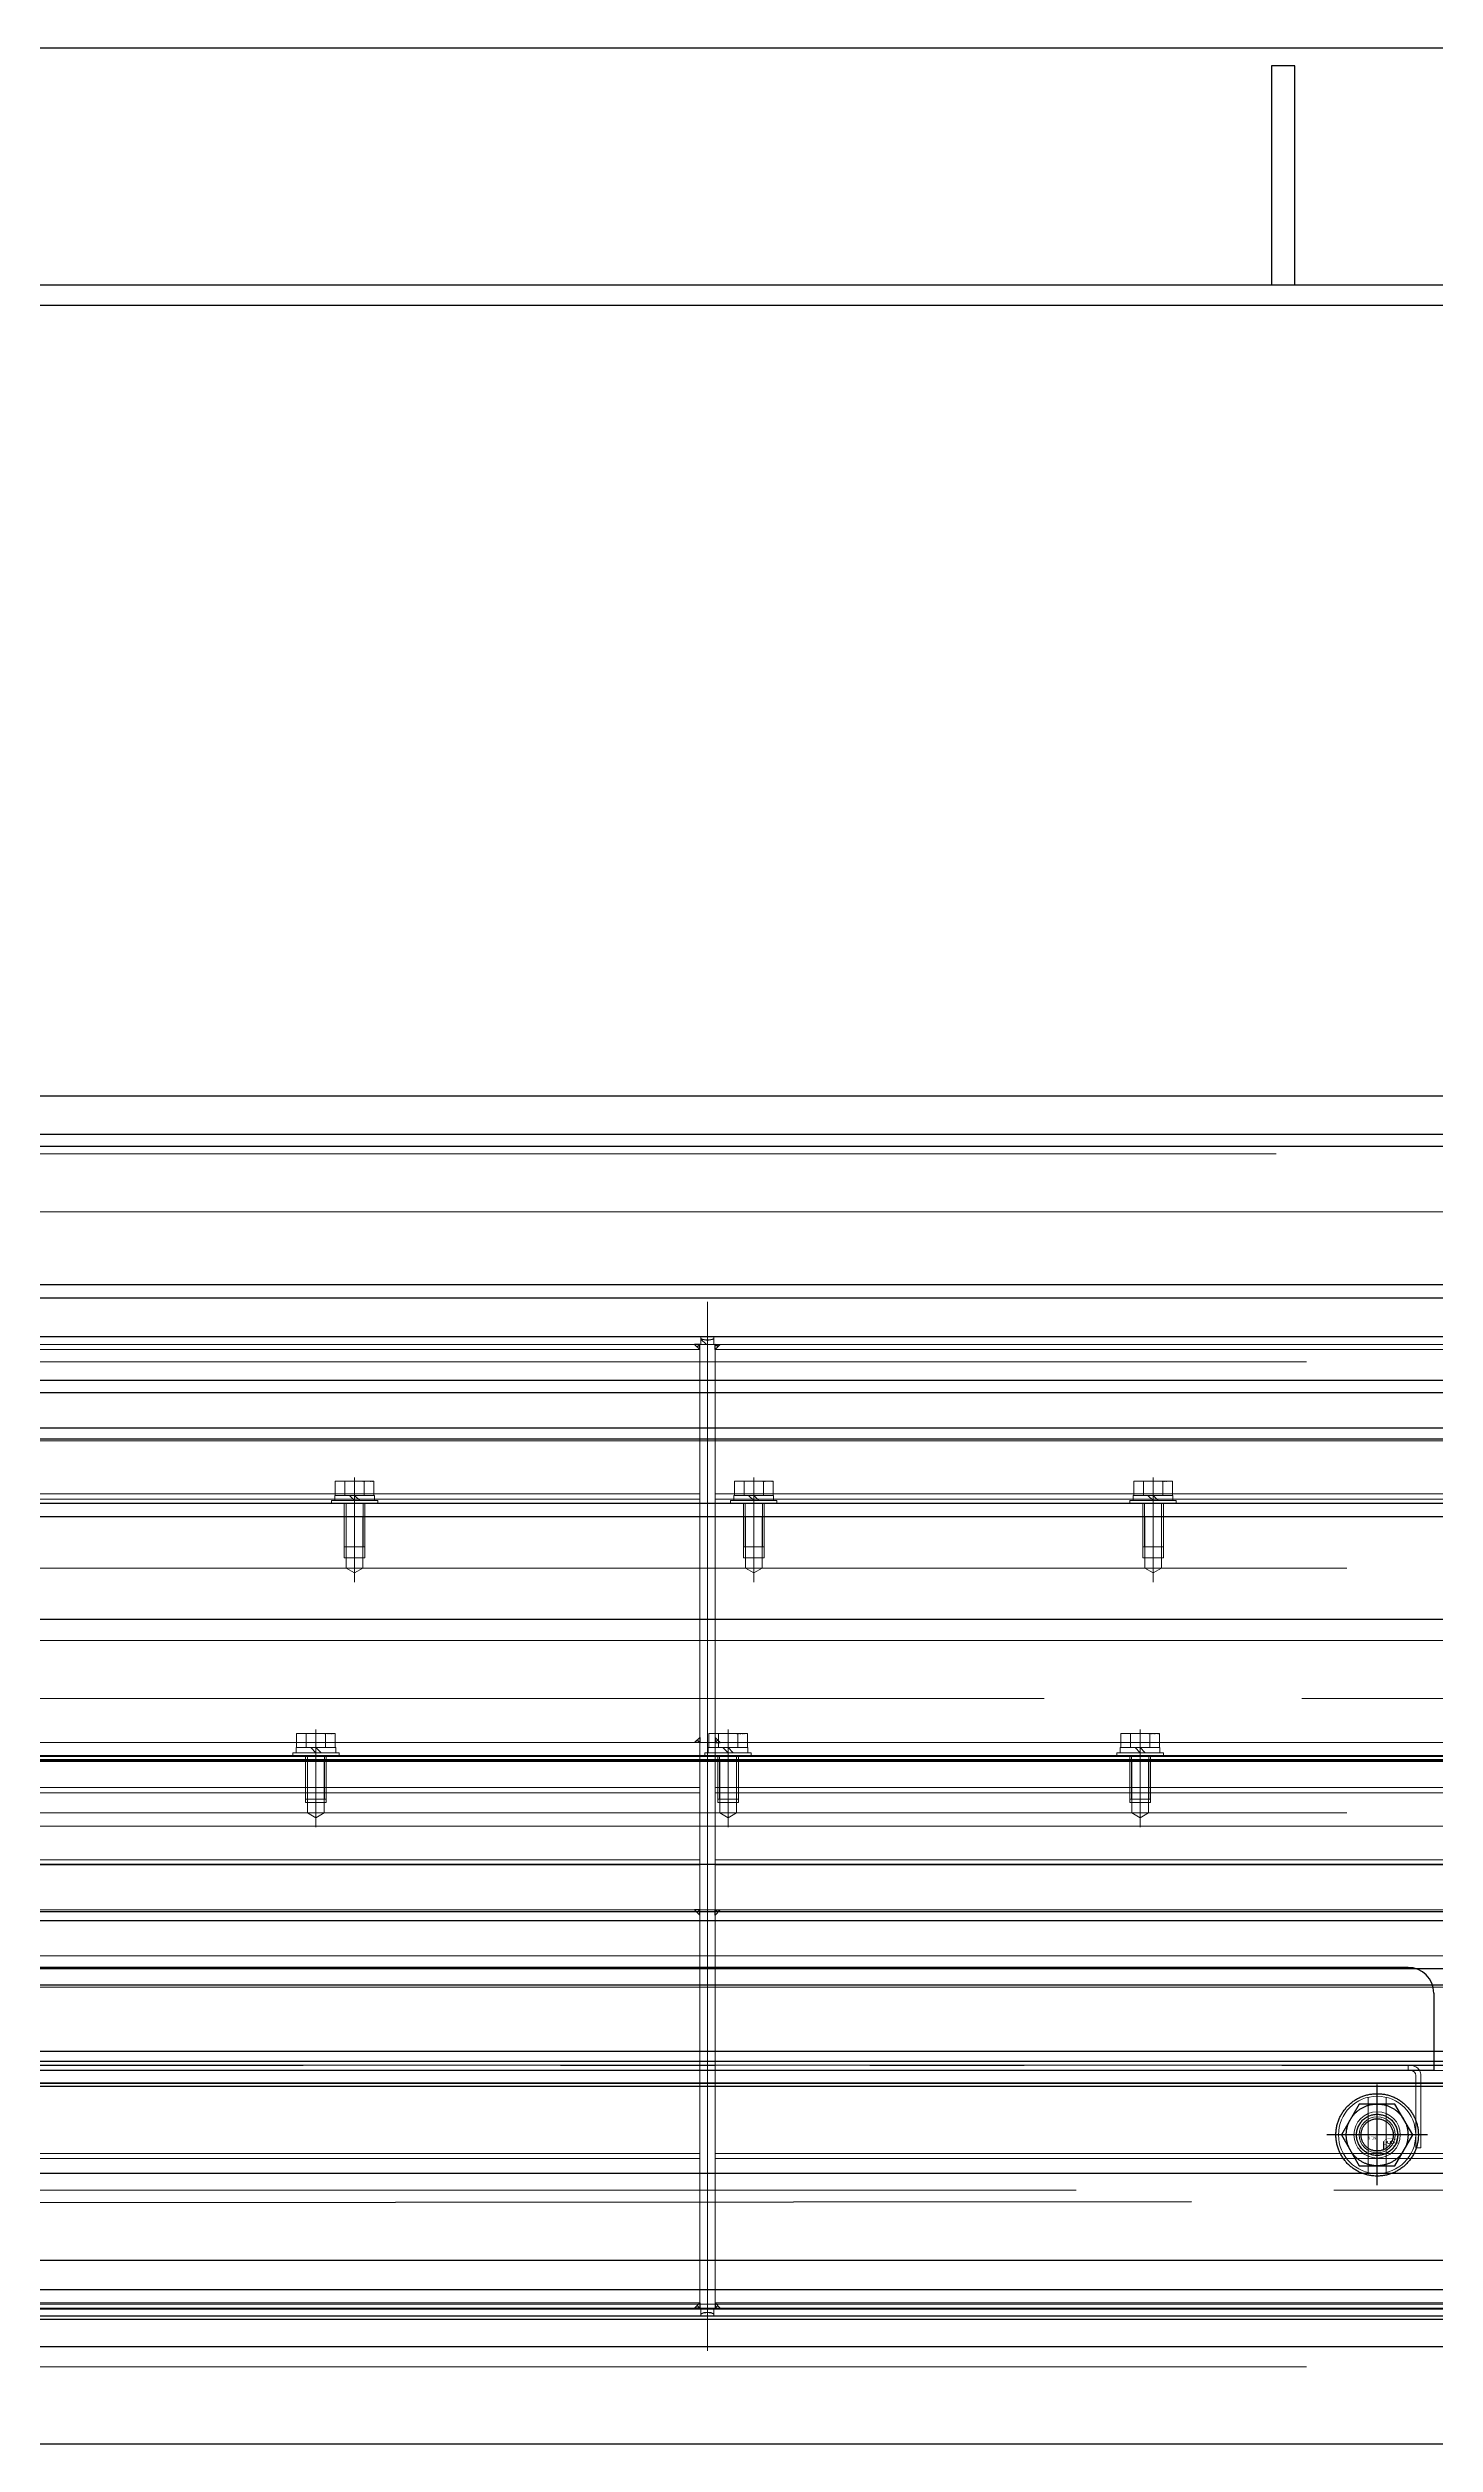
# Model space of a CAD drawing. Units: millimetres at full size. Extents: x -18456 to 18937, y -12290 to 13871.
# Drawn here: x -12787 to -11171, y -5247 to -2457 of the extents above; entities that cross this region are included whole.
import ezdxf
from ezdxf.enums import TextEntityAlignment as Align

# ---------------------------------------------------------------- set-up
doc = ezdxf.new("R2010")
doc.units = ezdxf.units.MM
doc.header["$LTSCALE"] = 100
doc.linetypes.add('CHAIN2', pattern=[12, 9, -1, 1, -1])
doc.linetypes.add('DOUBLE_CHAIN2', pattern=[12.8, 9, -1, 0.6, -0.6, 0.6, -1])
for name, color, linetype in [('0-2_0', 2, 'Continuous'), ('0-3_06_PHANTOM', 2, 'DOUBLE_CHAIN2'), ('0-6_10_DRAFT', 1, 'Continuous')]:
    doc.layers.add(name, color=color, linetype=linetype)
doc.layers.add('0-7_05_CENTER', color=2, linetype='CHAIN2', lineweight=18)
doc.layers.add('0-8_04_HIDDEN', color=7, linetype='Continuous', lineweight=18)
doc.styles.add('ＭＳ ゴシック', font='')
doc.styles.get('ＭＳ ゴシック').set_extended_font_data('MS Gothic')

# ---------------------------------------------------------------- blocks, each defined once
blk = doc.blocks.new('A$C11311CD3_1_1')
at = {"layer": '0-2_0', "color": 134}
blk.add_lwpolyline([(-914, 105), (914, 105), (915, 104), (915, -104), (914, -105), (-914, -105), (-915, -104), (-915, 104)], close=True, dxfattribs=at)
at = {"layer": '0-7_05_CENTER'}
blk.add_line((-1002.78, 0), (1002.78, 0), dxfattribs=at)
at = {"layer": '0-8_04_HIDDEN'}
for p, q in [((-915, 99.95), (915, 99.95)), ((-915, 22.5), (915, 22.5)), ((915, -22.5), (-915, -22.5)), ((-915, -99.95), (915, -99.95))]:
    blk.add_line(p, q, dxfattribs=at)
blk = doc.blocks.new('A$C1BA62567_1')
at = {"layer": '0-2_0', "color": 134}
blk.add_lwpolyline([(20, 50), (998, 50), (1000, 48), (1000, -48), (998, -50), (13, -50)], dxfattribs=at)
at = {"layer": '0-7_05_CENTER'}
blk.add_line((-1015.2, 0), (1015.2, 0), dxfattribs=at)
blk = doc.blocks.new('A$C5A066D84_1')
at = {"layer": '0-2_0', "color": 134}
for p, q in [((-920, 429.49), (920, 429.49)), ((-920, 362.04), (920, 362.04)), ((-920, 360.75), (920, 360.75)), ((-920, 297.74), (920, 297.74)), ((-920, 294.27), (920, 294.27)), ((-920, 92.82), (920, 92.82)), ((-920, 87.96), (920, 87.96)), ((-920, 56.1), (920, 56.1)), ((-920, -2.76), (920, -2.76)), ((-920, -7.43), (920, -7.43)), ((920, -22.5), (-920, -22.5))]:
    blk.add_line(p, q, dxfattribs=at)
at = {"layer": '0-7_05_CENTER'}
blk.add_line((-1092.78, 0), (1092.78, 0), dxfattribs=at)
at = {"layer": '0-8_04_HIDDEN'}
blk.add_line((920, 22.5), (-920, 22.5), dxfattribs=at)
blk = doc.blocks.new('A$C1ACF5523_1')
at = {"layer": '0-8_04_HIDDEN'}
blk.add_line((130, 401.51), (1970, 401.51), dxfattribs=at)
at = {"layer": '0-2_0', "xscale": -1, "rotation": 180}
blk.add_blockref('A$C1BA62567_1', (1050, 451.51), dxfattribs=at)
at = {"layer": '0-2_0'}
for name, p in [('A$C5A066D84_1', (1050, 49.2)), ('A$C11311CD3_1_1', (1050, 260.59))]:
    blk.add_blockref(name, p, dxfattribs=at)
blk = doc.blocks.new('A$C546C4D54_1')
at = {"layer": '0-2_0', "color": 134}
for p, q in [((-3, 70), (-1187.1, 70)), ((7, 60), (7, 30)), ((7, 30), (-1107.25, 30)), ((-3, 32), (-2, 32))]:
    blk.add_line(p, q, dxfattribs=at)
blk.add_arc((-3, 60), 10, 0, 90, dxfattribs=at)
at = {"layer": '0-8_04_HIDDEN'}
for p, q in [((7, 32), (-1250, 32)), ((-3, 30), (-3, 32)), ((0, 28), (0, 0)), ((2, 28), (2, 0)), ((2, 0), (0, 0))]:
    blk.add_line(p, q, dxfattribs=at)
for radius, start, end in [(4, 30, 90), (2, 0, 90), (4, 0, 30)]:
    blk.add_arc((-2, 28), radius, start, end, dxfattribs=at)
blk = doc.blocks.new('A$C715B031A_1')
at = {"layer": '0-7_05_CENTER'}
for p, q in [((1037, -19.81), (1037, 9.81)), ((1022.19, -5), (1051.81, -5))]:
    blk.add_line(p, q, dxfattribs=at)
at = {"layer": '0-8_04_HIDDEN'}
blk.add_line((-245, 15), (2325, 15), dxfattribs=at)
blk.add_lwpolyline([(-245, 20), (2325, 20), (2325, -18), (2323, -20), (-243, -20), (-245, -18)], close=True, dxfattribs=at)
blk.add_circle((1037, -5), 9, dxfattribs=at)
blk = doc.blocks.new('16b_1_1')
at = {"layer": '0-3_06_PHANTOM', "color": 7, "linetype": 'CHAIN2'}
for p, q in [((0, 19.54), (0, -19.54)), ((-19.54, 0), (19.54, 0))]:
    blk.add_line(p, q, dxfattribs=at)
at = {"layer": '0-3_06_PHANTOM', "color": 7}
for p, q in [((-6.92, 11.99), (-13.85, 0)), ((6.93, 11.99), (-6.92, 11.99)), ((13.85, 0), (6.93, 11.99)), ((-13.85, 0), (-6.92, -11.99)), ((6.93, -11.99), (13.85, 0)), ((-6.92, -11.99), (6.93, -11.99))]:
    blk.add_line(p, q, dxfattribs=at)
for radius in [16, 11.99, 8, 6.25]:
    blk.add_circle((0, 0), radius, dxfattribs=at)
at = {"layer": '0-6_10_DRAFT', "style": 'ＭＳ ゴシック', "width": 0.6}
blk.add_text('Ｍ１６', height=1.257, dxfattribs=at).set_placement((0.41, 0.18), align=Align.BOTTOM_LEFT)
blk = doc.blocks.new('A$C3BCF241E_1')
at = {"layer": '0-3_06_PHANTOM', "color": 5}
for p, q in [((0, 27), (-2635, 27)), ((-2524.98, -25), (-0.02, -27))]:
    blk.add_line(p, q, dxfattribs=at)
blk = doc.blocks.new('A$C28D5414C_1')
at = {"layer": '0-6_10_DRAFT'}
blk.add_line((2.6, 2.53), (5.59, 2.53), dxfattribs=at)
at = {"layer": '0-7_05_CENTER'}
for p, q in [((0, 18), (0, -18)), ((-18, 0), (18, 0))]:
    blk.add_line(p, q, dxfattribs=at)
at = {"layer": '0-8_04_HIDDEN'}
for p, q in [((-14.59, 3.5), (14.59, 3.5)), ((-14.59, -3.5), (14.59, -3.5))]:
    blk.add_line(p, q, dxfattribs=at)
for radius in [15, 8, 7]:
    blk.add_circle((0, 0), radius, dxfattribs=at)
at = {"layer": '0-6_10_DRAFT', "style": 'ＭＳ ゴシック', "width": 0.55}
blk.add_text('⑨', height=4.4, dxfattribs=at).set_placement((1.17, 1.61), align=Align.BOTTOM_LEFT)
blk = doc.blocks.new('A$C427D398B_1')
at = {"layer": '0-2_0', "color": 134}
blk.add_line((2095, -15), (-116.77, -15), dxfattribs=at)
at = {"layer": '0-2_0'}
blk.add_blockref('A$C546C4D54_1', (972, -5), dxfattribs=at)
at = {"layer": '0-2_0', "rotation": 180}
blk.add_blockref('16b_1_1', (957, 0), dxfattribs=at)
at = {"layer": '0-3_06_PHANTOM', "xscale": -1}
blk.add_blockref('A$C3BCF241E_1', (-360, 0), dxfattribs=at)
at = {"layer": '0-8_04_HIDDEN'}
blk.add_blockref('A$C715B031A_1', (-80, 5), dxfattribs=at)
at = {"layer": '0-8_04_HIDDEN', "rotation": 270}
blk.add_blockref('A$C28D5414C_1', (957, 0), dxfattribs=at)
blk = doc.blocks.new('A$C7DA730F5_1')
at = {"layer": '0-2_0', "color": 134}
blk.add_lwpolyline([(-959, 30), (959, 30), (960, 29), (960, -29), (959, -30), (-959, -30), (-960, -29), (-960, 29)], close=True, dxfattribs=at)
at = {"layer": '0-7_05_CENTER'}
blk.add_line((1104.54, 0), (-1104.54, 0), dxfattribs=at)
blk = doc.blocks.new('A$C0E021DA9_1')
at = {"layer": '0-2_0'}
blk.add_blockref('A$C7DA730F5_1', (0, 0), dxfattribs=at)
blk = doc.blocks.new('A$C47C53CF3_1_1')
at = {"layer": '0-2_0', "color": 134}
for p, q in [((-956, 0), (956, 0)), ((956, -40), (-956, -40))]:
    blk.add_line(p, q, dxfattribs=at)
at = {"layer": '0-7_05_CENTER'}
for p, q in [((-465, -25.52), (-465, 4.48)), ((-310, -25.52), (-310, 4.48)), ((-155, -25.52), (-155, 4.48)), ((1120.26, -20), (-1120.26, -20))]:
    blk.add_line(p, q, dxfattribs=at)
at = {"layer": '0-8_04_HIDDEN'}
for p, q in [((-469, -16), (-469, 0)), ((-468.25, -20), (-468.25, 0)), ((-461.75, -20), (-461.75, 0)), ((-461, -16), (-461, 0)), ((-314, -16), (-314, 0)), ((-313.25, -20), (-313.25, 0)), ((-306.75, -20), (-306.75, 0)), ((-306, -16), (-306, 0)), ((-159, -16), (-159, 0)), ((-158.25, -20), (-158.25, 0)), ((-151.75, -20), (-151.75, 0)), ((-151, -16), (-151, 0)), ((-461, -16), (-469, -16)), ((-306, -16), (-314, -16)), ((-151, -16), (-159, -16)), ((-461.75, -20), (-468.25, -20)), ((-468.25, -20), (-465, -21.88)), ((-465, -21.88), (-461.75, -20)), ((-306.75, -20), (-313.25, -20)), ((-313.25, -20), (-310, -21.88)), ((-310, -21.88), (-306.75, -20)), ((-151.75, -20), (-158.25, -20)), ((-158.25, -20), (-155, -21.88)), ((-155, -21.88), (-151.75, -20))]:
    blk.add_line(p, q, dxfattribs=at)
blk = doc.blocks.new('A$C24C71BDE_1_1')
at = {"layer": '0-2_0', "color": 134}
blk.add_lwpolyline([(952.5, 5), (-952.5, 5), (-952.5, 0), (952.5, 0)], close=True, dxfattribs=at)
at = {"layer": '0-7_05_CENTER'}
for p, q in [((-465, -4.82), (-465, 9.82)), ((-310, -4.82), (-310, 9.82)), ((-155, -4.82), (-155, 9.82))]:
    blk.add_line(p, q, dxfattribs=at)
blk = doc.blocks.new('A$C435F0BD9_1_1')
at = {"layer": '0-8_04_HIDDEN', "linetype": 'CHAIN2'}
blk.add_line((0, -18.3), (0, 10.2), dxfattribs=at)
at = {"layer": '0-8_04_HIDDEN'}
for p, q in [((-9, 1.2), (9, 1.2)), ((-9, 1.2), (-9, 0)), ((-9, 0), (9, 0)), ((-7.7, 3.2), (-7.7, 1.2)), ((7.7, 3.2), (-7.7, 3.2)), ((-7.51, 8.7), (7.51, 8.7)), ((-7.51, 3.2), (-7.51, 8.7)), ((-4, -16.8), (-4, 0)), ((-3.75, 3.2), (-3.75, 8.7)), ((-3.32, -16.8), (-3.32, 0)), ((0, 1.2), (-2, 3.2)), ((0, 3.2), (2, 1.2)), ((3.32, -16.8), (3.32, 0)), ((3.75, 3.2), (3.75, 8.7)), ((4, -16.8), (4, 0)), ((7.51, 3.2), (7.51, 8.7)), ((7.7, 1.2), (7.7, 3.2)), ((9, 0), (9, 1.2)), ((-4, -16.8), (4, -16.8))]:
    blk.add_line(p, q, dxfattribs=at)
at = {"layer": '0-6_10_DRAFT', "style": 'ＭＳ ゴシック', "width": 1.8}
blk.add_text('BT-M8x20L,SW,PW', height=0.2199, dxfattribs=at).set_placement((3.15, 8.36), align=Align.BOTTOM_LEFT)
blk = doc.blocks.new('A$C22662586_1_1')
at = {"layer": '0-2_0', "color": 134}
blk.add_lwpolyline([(-995, 0), (995, 0), (995, 1.5), (-995, 1.5)], close=True, dxfattribs=at)
at = {"layer": '0-7_05_CENTER'}
for p, q in [((-480, 3.73), (-480, -2.35)), ((-320, 3.73), (-320, -2.35)), ((-160, 3.73), (-160, -2.35))]:
    blk.add_line(p, q, dxfattribs=at)
blk = doc.blocks.new('A$C66DB7377_1_1')
at = {"layer": '0-2_0', "color": 134}
blk.add_lwpolyline([(999, -40), (-999, -40), (-1000, -39), (-1000, -1), (-999, 0), (999, 0)], dxfattribs=at)
at = {"layer": '0-7_05_CENTER'}
for p, q in [((-480, -25.52), (-480, 4.48)), ((-320, -25.52), (-320, 4.48)), ((-160, -25.52), (-160, 4.48)), ((1120.26, -20), (-1120.26, -20))]:
    blk.add_line(p, q, dxfattribs=at)
at = {"layer": '0-8_04_HIDDEN'}
for p, q in [((-484, -16), (-484, 0)), ((-483.25, -20), (-483.25, 0)), ((-476.75, -20), (-476.75, 0)), ((-476, -16), (-476, 0)), ((-324, -16), (-324, 0)), ((-323.25, -20), (-323.25, 0)), ((-316.75, -20), (-316.75, 0)), ((-316, -16), (-316, 0)), ((-164, -16), (-164, 0)), ((-163.25, -20), (-163.25, 0)), ((-156.75, -20), (-156.75, 0)), ((-156, -16), (-156, 0)), ((-476, -16), (-484, -16)), ((-316, -16), (-324, -16)), ((-156, -16), (-164, -16)), ((-476.75, -20), (-483.25, -20)), ((-483.25, -20), (-480, -21.88)), ((-480, -21.88), (-476.75, -20)), ((-316.75, -20), (-323.25, -20)), ((-323.25, -20), (-320, -21.88)), ((-320, -21.88), (-316.75, -20)), ((-156.75, -20), (-163.25, -20)), ((-163.25, -20), (-160, -21.88)), ((-160, -21.88), (-156.75, -20))]:
    blk.add_line(p, q, dxfattribs=at)
blk = doc.blocks.new('A$C217E54E0_1_1')
at = {"layer": '0-2_0', "color": 134}
blk.add_lwpolyline([(-995, 0), (995, 0), (995, 0.3), (-995, 0.3)], close=True, dxfattribs=at)
at = {"layer": '0-7_05_CENTER'}
for p, q in [((-480, -4.82), (-480, 5.12)), ((-320, -4.82), (-320, 5.12)), ((-160, -4.82), (-160, 5.12))]:
    blk.add_line(p, q, dxfattribs=at)
blk = doc.blocks.new('A$C4FD739D8_1')
at = {"layer": '0-2_0'}
for name, p in [('A$C435F0BD9_1_1', (-480, 22.1)), ('A$C435F0BD9_1_1', (-320, 22.1)), ('A$C435F0BD9_1_1', (-160, 22.1)), ('A$C66DB7377_1_1', (0, 20)), ('A$C217E54E0_1_1', (0, 20.3)), ('A$C217E54E0_1_1', (0, 20)), ('A$C22662586_1_1', (0, 20.6))]:
    blk.add_blockref(name, p, dxfattribs=at)
blk = doc.blocks.new('A$C43C202D3_1')
at = {"layer": '0-2_0'}
for name, p in [('A$C0E021DA9_1', (-1075, 520)), ('A$C435F0BD9_1_1', (-1540, 465)), ('A$C435F0BD9_1_1', (-1385, 465)), ('A$C435F0BD9_1_1', (-1230, 465)), ('A$C24C71BDE_1_1', (-1075, 460)), ('A$C47C53CF3_1_1', (-1075, 460)), ('A$C4FD739D8_1', (-1075, 345)), ('A$C0E021DA9_1', (-1075, 130))]:
    blk.add_blockref(name, p, dxfattribs=at)
blk = doc.blocks.new('A$C67F20274_1_1')
at = {"layer": '0-3_06_PHANTOM', "color": 3, "linetype": 'Continuous'}
blk.add_line((-1, -1), (0, 0), dxfattribs=at)
at = {"layer": '0-3_06_PHANTOM', "color": 3}
blk.add_lwpolyline([(0, 0), (-2, 0), (0, -2)], close=True, dxfattribs=at)
blk = doc.blocks.new('A$C715E4393_1_1')
at = {"layer": '0-2_0', "color": 3}
blk.add_line((328.42, 187), (330.5, 189.08), dxfattribs=at)
at = {"layer": '0-2_0', "color": 134}
blk.add_lwpolyline([(-990, 190), (990, 190), (990, -190), (-990, -190)], close=True, dxfattribs=at)
at = {"layer": '0-2_0', "color": 3}
for centre, start, end in [((328, 194.45), 244.49207, 295.50793), ((328, -194.45), 64.49207, 115.50793)]:
    blk.add_arc(centre, 5.8, start, end, dxfattribs=at)
at = {"layer": '0-7_05_CENTER'}
for p, q in [((328, 203.55), (328, -203.55)), ((-1419.76, 0), (1090.76, 0))]:
    blk.add_line(p, q, dxfattribs=at)
at = {"layer": '0-8_04_HIDDEN'}
for p, q in [((-990, 187), (990, 187)), ((325, 187), (325, -187)), ((325.5, 190), (325.5, 187)), ((330.5, 190), (330.5, 187)), ((331, 187), (331, -187)), ((-325, 185), (325, 185)), ((981, 185), (331, 185)), ((325, 129), (-325, 129)), ((325, 127), (-325, 127)), ((331, 129), (981, 129)), ((331, 127), (981, 127)), ((-325, 32.5), (990, 32.5)), ((325, 15), (-325, 15)), ((325, 13), (-325, 13)), ((331, 15), (981, 15)), ((331, 13), (981, 13)), ((-325, -13), (325, -13)), ((-325, -15), (325, -15)), ((981, -13), (331, -13)), ((981, -15), (331, -15)), ((-325, -32.5), (990, -32.5)), ((325, -127), (-325, -127)), ((325, -129), (-325, -129)), ((331, -127), (981, -127)), ((331, -129), (981, -129)), ((-325, -185), (325, -185)), ((981, -185), (331, -185)), ((-990, -187), (990, -187)), ((325.5, -190), (325.5, -187)), ((330.5, -190), (330.5, -187))]:
    blk.add_line(p, q, dxfattribs=at)
at = {"layer": '0-2_0'}
for p in [(325, 187), (325, -32.5)]:
    blk.add_blockref('A$C67F20274_1_1', p, dxfattribs=at)
at = {"layer": '0-2_0', "xscale": -1}
for p in [(331, 187), (331, -32.5)]:
    blk.add_blockref('A$C67F20274_1_1', p, dxfattribs=at)
at = {"layer": '0-2_0', "xscale": -1, "rotation": 180}
for p in [(325, 32.5), (325, -187)]:
    blk.add_blockref('A$C67F20274_1_1', p, dxfattribs=at)
at = {"layer": '0-2_0', "rotation": 180}
for p in [(331, 32.5), (331, -187)]:
    blk.add_blockref('A$C67F20274_1_1', p, dxfattribs=at)
blk = doc.blocks.new('A$C56A90DFC_1')
at = {"layer": '0-2_0', "xscale": -1}
blk.add_blockref('A$C715E4393_1_1', (-1050, 339.8), dxfattribs=at)
blk = doc.blocks.new('A$C42EA7A30_1_1')
at = {"layer": '0-2_0', "color": 134}
blk.add_line((-1000, 1138), (1000, 1138), dxfattribs=at)
for points in [[(-1000, 1230), (1000, 1230), (1000, 1130), (-1000, 1130)], [(-100, 1223), (-109, 1223), (-109, 1138), (-100, 1138)]]:
    blk.add_lwpolyline(points, close=True, dxfattribs=at)
blk = doc.blocks.new('A$C509F1DA2_1_1')
at = {"layer": '0-2_0', "color": 134}
blk.add_line((-20, -0.59), (-2000, -0.59), dxfattribs=at)
blk.add_lwpolyline([(-2000, 25.39), (-20, 25.39), (-20, -100.59), (-2000, -100.59)], close=True, dxfattribs=at)
blk.add_lwpolyline([(-1990, -100.59), (-1990, -115.08), (-30, -115.08), (-30, -100.59)], dxfattribs=at)
at = {"layer": '0-8_04_HIDDEN'}
blk.add_line((-22, 24.39), (-1998, 24.39), dxfattribs=at)
blk.add_lwpolyline([(-22, 24.39), (-22, -98.59), (-1998, -98.59), (-1998, 24.39)], dxfattribs=at)
blk = doc.blocks.new('A$C456B4943_1_1')
at = {"layer": '0-2_0'}
blk.add_blockref('A$C509F1DA2_1_1', (10, 67.91), dxfattribs=at)

msp = doc.modelspace()

# ---------------------------------------------------------------- block references
at = {"layer": '0-2_0', "xscale": 3, "yscale": 3}
for name, p in [('A$C42EA7A30_1_1', (-11034.9, -6146.7)), ('A$C43C202D3_1', (-7809.9, -5546.7)), ('A$C56A90DFC_1', (-7884.9, -5546.7)), ('A$C427D398B_1', (-14109.9, -4886.7)), ('A$C456B4943_1_1', (-8034.9, -4991.7))]:
    msp.add_blockref(name, p, dxfattribs=at)
at = {"layer": '0-2_0', "xscale": 3, "yscale": 3, "rotation": 180}
msp.add_blockref('A$C1ACF5523_1', (-7884.9, -3596.7), dxfattribs=at)

doc.saveas('drawing.dxf')
